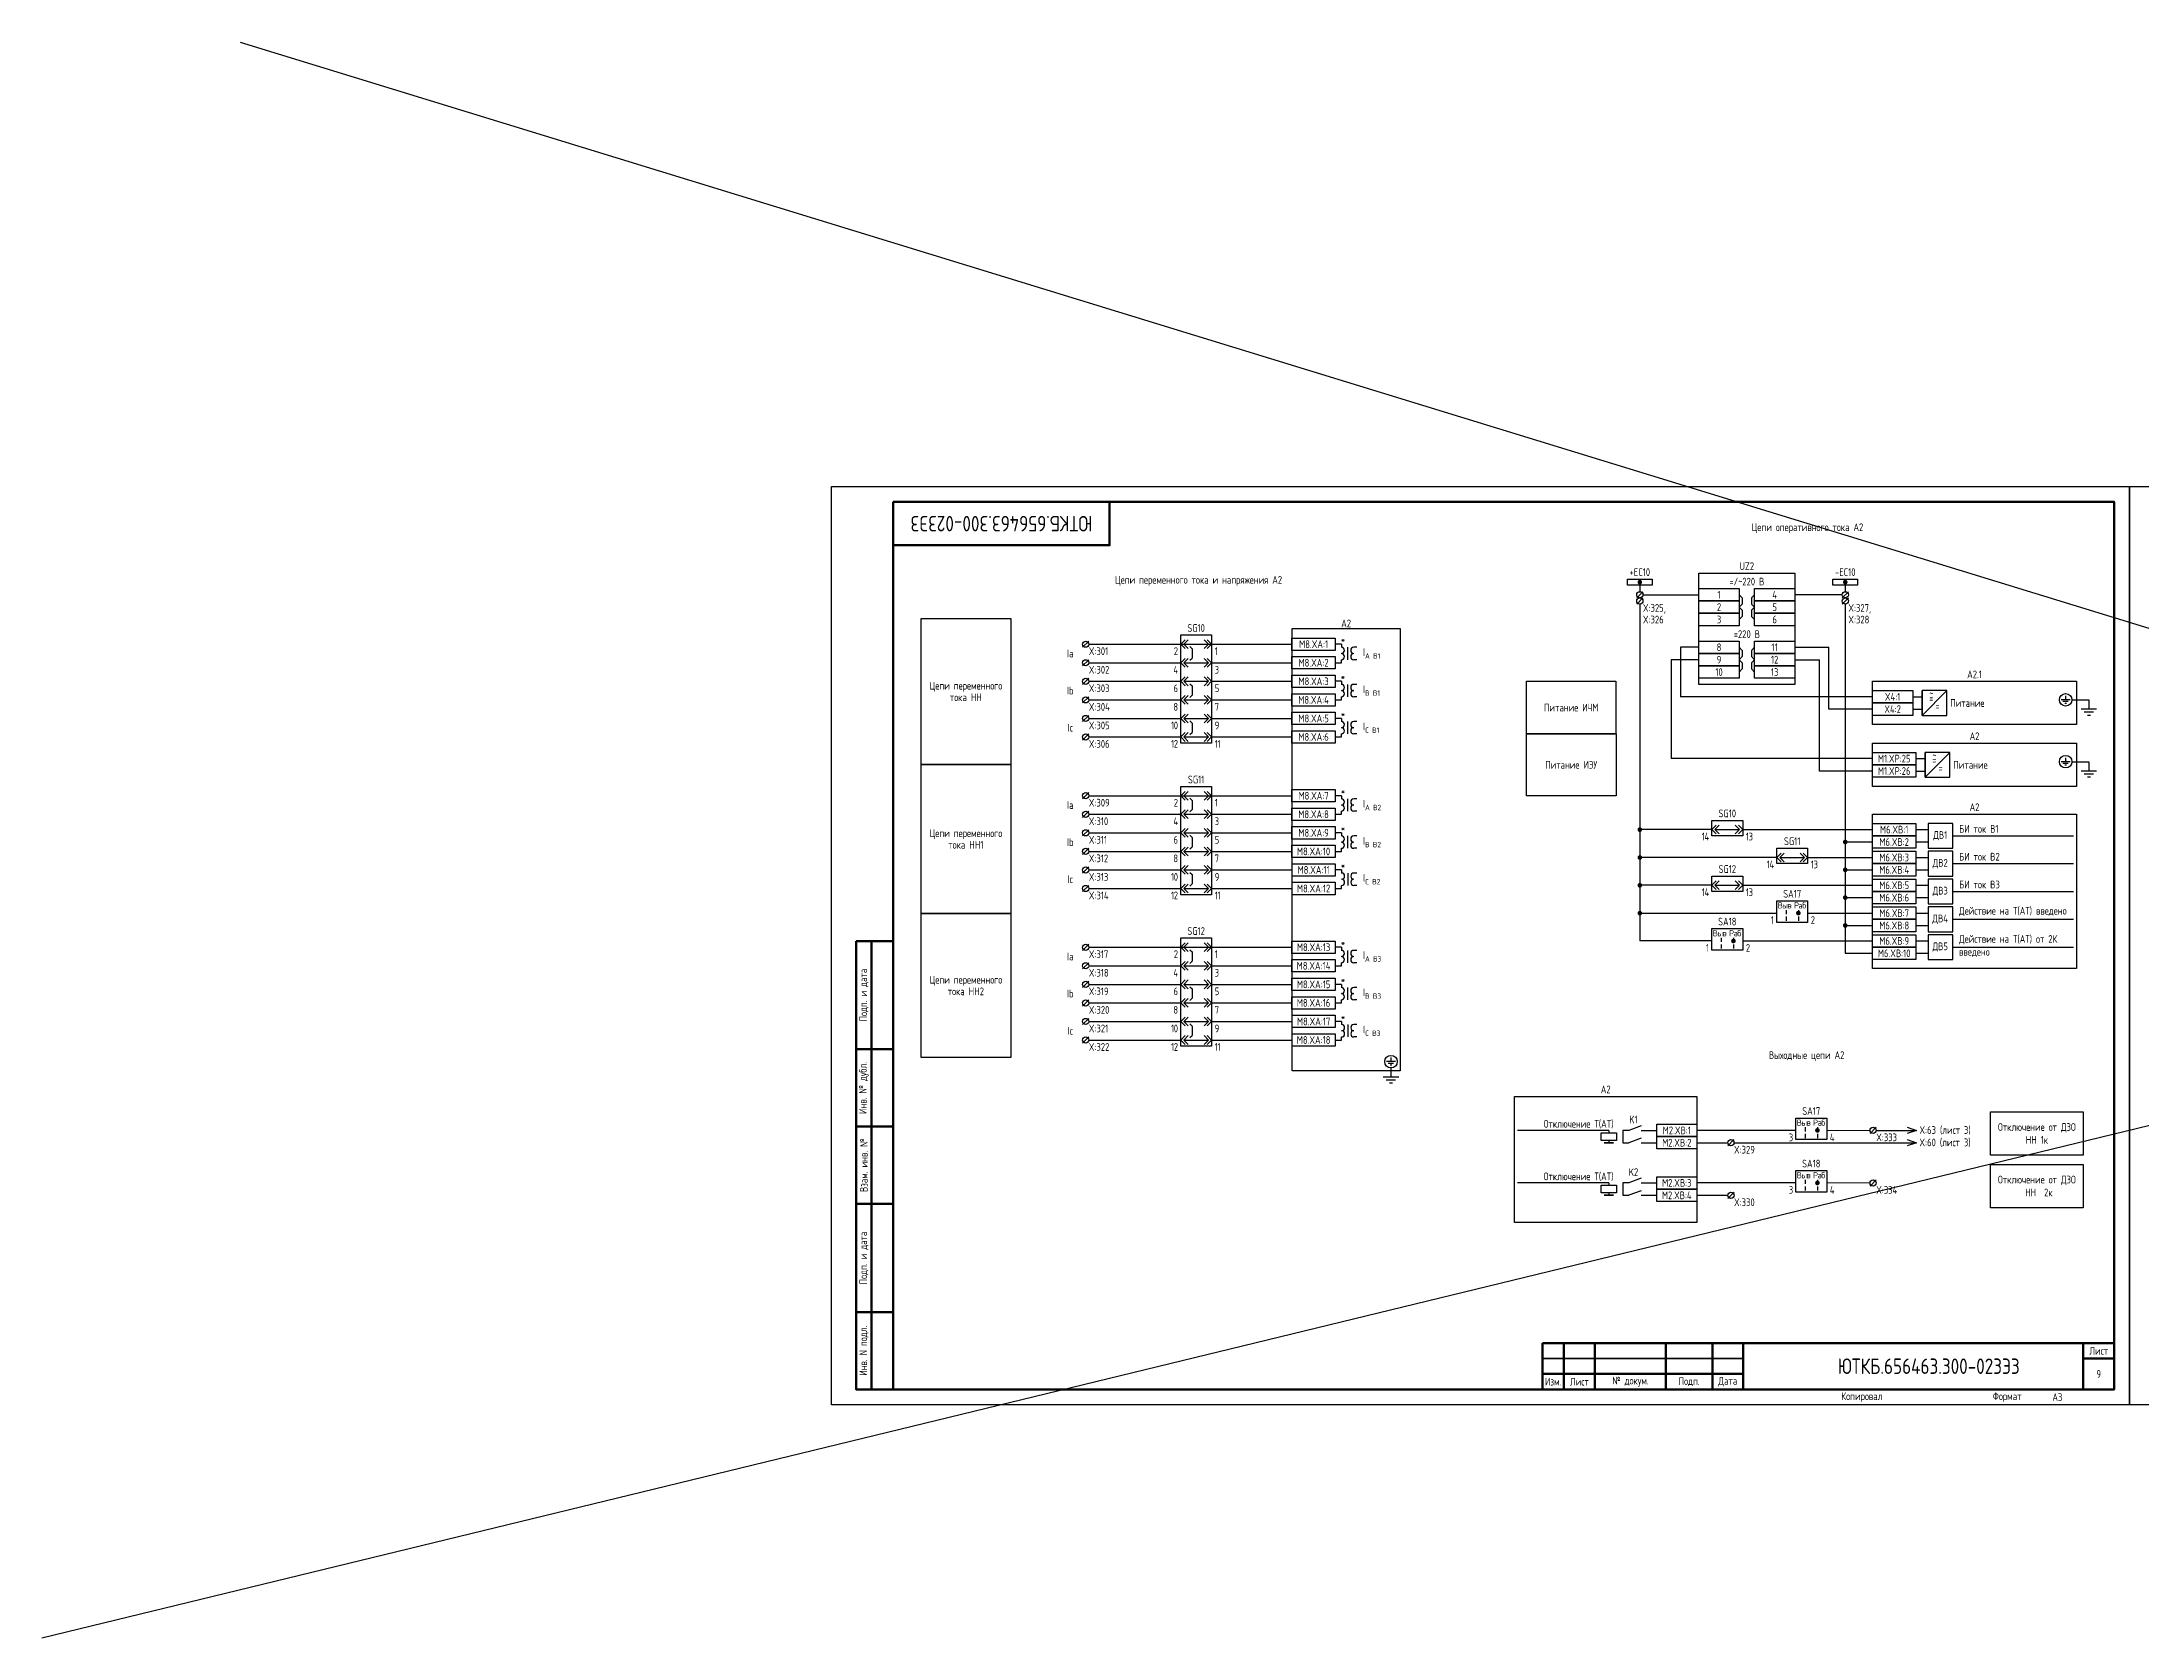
# Model space of a CAD drawing. Header units: millimetres. Extents: x -1244 to 6083, y -90 to 1191.
# Drawn here: x 3105 to 3784, y 675 to 1191 of the extents above; entities that cross this region are included whole.
import ezdxf

# ---------------------------------------------------------------- set-up
doc = ezdxf.new("R2010")
doc.units = ezdxf.units.MM
doc.styles.add('Gost_type_A', font='GOST_0.TTF')

# ---------------------------------------------------------------- blocks, each defined once
blk = doc.blocks.new('Формат_А3')
blk.add_lwpolyline([(-420, 297), (0, 297), (0, 0), (-420, 0)], close=True)
at = {"lineweight": 50}
blk.add_lwpolyline([(-400, 292), (-5, 292), (-5, 5), (-400, 5)], close=True, dxfattribs=at)
blk = doc.blocks.new('Штамп левый нижний')
at = {"lineweight": 50}
for points in [[(-12, 145), (-7, 145), (-7, 110), (-12, 110)], [(-7, 145), (0, 145), (0, 110), (-7, 110)], [(-12, 110), (-7, 110), (-7, 85), (-12, 85)], [(-7, 110), (0, 110), (0, 85), (-7, 85)], [(-12, 85), (-7, 85), (-7, 60), (-12, 60)], [(-7, 85), (0, 85), (0, 60), (-7, 60)], [(-12, 60), (-7, 60), (-7, 25), (-12, 25)], [(-7, 60), (0, 60), (0, 25), (-7, 25)], [(-12, 25), (-7, 25), (-7, 0), (-12, 0)], [(-7, 25), (0, 25), (0, 0), (-7, 0)]]:
    blk.add_lwpolyline(points, close=True, dxfattribs=at)
at = {"char_height": 2.5, "attachment_point": 5, "rotation": 90, "style": 'Gost_type_A'}
for s, insert, width in [('Подп. и дата', (-9.5, 127.5), 35), ('Инв. № дубл.', (-9.5, 97.5), 25), ('Взам. инв. №', (-9.5, 72.5), 25), ('Подп. и дата', (-9.5, 42.5), 35), ('Инв. N подл.', (-9.5, 12.5), 25)]:
    blk.add_mtext(s, dxfattribs=dict(at, insert=insert, width=width))
blk = doc.blocks.new('Штамп малый нижний')
at = {"lineweight": 50}
for points in [[(-185, 15), (-178, 15), (-178, 5), (-185, 5)], [(-178, 15), (-168, 15), (-168, 5), (-178, 5)], [(-168, 15), (-145, 15), (-145, 5), (-168, 5)], [(-145, 15), (-130, 15), (-130, 5), (-145, 5)], [(-130, 15), (-120, 15), (-120, 5), (-130, 5)], [(-120, 15), (-10, 15), (-10, 0), (-120, 0)], [(-10, 15), (0, 15), (0, 10), (-10, 10)], [(-10, 10), (0, 10), (0, 0), (-10, 0)], [(-185, 5), (-178, 5), (-178, 0), (-185, 0)], [(-178, 5), (-168, 5), (-168, 0), (-178, 0)], [(-168, 5), (-145, 5), (-145, 0), (-168, 0)], [(-145, 5), (-130, 5), (-130, 0), (-145, 0)], [(-130, 5), (-120, 5), (-120, 0), (-130, 0)]]:
    blk.add_lwpolyline(points, close=True, dxfattribs=at)
for points in [[(-185, 15), (-178, 15), (-178, 10), (-185, 10)], [(-178, 15), (-168, 15), (-168, 10), (-178, 10)], [(-168, 15), (-145, 15), (-145, 10), (-168, 10)], [(-145, 15), (-130, 15), (-130, 10), (-145, 10)], [(-130, 15), (-120, 15), (-120, 10), (-130, 10)], [(-185, 10), (-178, 10), (-178, 5), (-185, 5)], [(-178, 10), (-168, 10), (-168, 5), (-178, 5)], [(-168, 10), (-145, 10), (-145, 5), (-168, 5)], [(-145, 10), (-130, 10), (-130, 5), (-145, 5)], [(-130, 10), (-120, 10), (-120, 5), (-130, 5)]]:
    blk.add_lwpolyline(points, close=True)
at = {"char_height": 2.5, "style": 'Gost_type_A'}
for s, insert, width, attachment_point in [('Лист', (-5, 12.5), 10, 5), ('Изм.', (-181.5, 2.5), 7, 5), ('Лист', (-173, 2.5), 10, 5), ('№ докум.', (-156.5, 2.5), 23, 5), ('Подп.', (-137.5, 2.5), 15, 5), ('Дата', (-125, 2.5), 10, 5), ('Копировал', (-75, -2.53), 13.1202, 6), ('Формат', (-30, -2.53), 13.1202, 6)]:
    blk.add_mtext(s, dxfattribs=dict(at, insert=insert, width=width, attachment_point=attachment_point))
blk = doc.blocks.new('Штамп угловой верхний')
at = {"lineweight": 50}
blk.add_lwpolyline([(0, 0), (70, 0), (70, -14), (0, -14)], close=True, dxfattribs=at)
blk = doc.blocks.new('БИ_разъем')
for p, q in [((0, 0), (1.41, 1.41)), ((0, 0), (1.41, 1.41)), ((0, 0), (1.41, -1.41)), ((0, 0), (1.41, -1.41)), ((1, 0), (2.41, 1.41)), ((1, 0), (2.41, -1.41)), ((1, 0), (9, 0)), ((9, 0), (7.59, 1.41)), ((9, 0), (7.59, -1.41)), ((10, 0), (8.59, 1.41)), ((10, 0), (8.59, 1.41)), ((10, 0), (8.59, -1.41)), ((10, 0), (8.59, -1.41))]:
    blk.add_line(p, q)
blk = doc.blocks.new('БИ_перемычка')
for p, q in [((2.97, -0.79), (3.67, -1.5)), ((2.97, -5.21), (3.67, -4.5)), ((3.67, -1.5), (3.67, -4.5))]:
    blk.add_line(p, q)
blk = doc.blocks.new('POINT')
at = {"const_width": 0.75}
blk.add_lwpolyline([(-0.375, 0, 1), (0.375, 0, 1)], format="xyb", close=True, dxfattribs=at)
blk = doc.blocks.new('Шинка')
blk.add_lwpolyline([(-4, 1), (4, 1), (4, -1), (-4, -1)], close=True)
blk.add_blockref('POINT', (0, 0))
blk = doc.blocks.new('Переключатель_положение')
for p, q in [((2, 1), (2, -0.34)), ((2, -1.14), (2, -2.49))]:
    blk.add_line(p, q)

msp = doc.modelspace()

# ---------------------------------------------------------------- linework, layer by layer
at = {"color": 5}
for p, q in [((3168.72, 1191.07), (4757.14, 703.41)), ((3104.61, 674.94), (4860.42, 1102.08))]:
    msp.add_line(p, q, dxfattribs=at)
for p, q in [((3622.54, 1013.3), (3620.54, 1011.3)), ((3621.54, 1015.7), (3621.54, 1013.3)), ((3621.54, 1012.32), (3621.57, 1012.32)), ((3622.55, 1012.32), (3640.66, 1012.32)), ((3687, 1012.32), (3671.66, 1012.32)), ((3689, 1013.3), (3687, 1011.3)), ((3688, 1016.3), (3688, 1013.3)), ((3688, 1012.32), (3688, 1012.3)), ((3622.54, 1011.3), (3620.54, 1009.3)), ((3621.54, 1009.29), (3621.54, 900.36)), ((3689, 1011.3), (3687, 1009.3)), ((3688, 1011.3), (3688, 1011.29)), ((3688, 1009.29), (3688, 896.36)), ((3443.27, 997.32), (3441.27, 995.32)), ((3443.27, 996.32), (3483, 996.32)), ((3483.01, 996.32), (3509, 996.32)), ((3525, 996.32), (3523, 996.32)), ((3640.66, 995.32), (3634.66, 995.32)), ((3634.66, 995.32), (3634.66, 979.32)), ((3671.66, 995.32), (3682.66, 995.32)), ((3681, 995.32), (3682.66, 995.32)), ((3682.66, 975.32), (3682.66, 995.32)), ((3443.27, 991.32), (3441.27, 989.32)), ((3443.27, 985.32), (3441.27, 983.32)), ((3443.28, 990.32), (3473, 990.32)), ((3483.01, 990.32), (3509, 990.32)), ((3523, 990.32), (3525, 990.32)), ((3631.66, 991.32), (3631.66, 959.32)), ((3640.66, 991.32), (3631.66, 991.32)), ((3671.66, 991.32), (3679.66, 991.32)), ((3679.66, 955.32), (3679.66, 991.32)), ((3443.27, 979.32), (3441.27, 977.32)), ((3443.28, 984.32), (3473, 984.32)), ((3443.28, 978.32), (3473, 978.32)), ((3483.01, 984.32), (3509, 984.32)), ((3483.01, 978.32), (3509, 978.32)), ((3525, 984.32), (3523, 984.32)), ((3523, 978.32), (3525, 978.32)), ((3696.83, 979.32), (3634.66, 979.32)), ((3712.83, 973.32), (3712.83, 981.32)), ((3712.83, 973.32), (3720.83, 981.32)), ((3761.32, 978.32), (3766.83, 978.32)), ((3443.27, 973.32), (3441.27, 971.32)), ((3443.28, 972.32), (3473, 972.32)), ((3483.01, 972.32), (3509, 972.32)), ((3525, 972.32), (3523, 972.32)), ((3696.83, 975.32), (3682.66, 975.32)), ((3443.27, 967.32), (3441.27, 965.32)), ((3443.28, 966.32), (3473, 966.32)), ((3483.01, 966.32), (3509, 966.32)), ((3523, 966.32), (3525, 966.32)), ((3696.83, 959.32), (3631.66, 959.32)), ((3713.83, 953.32), (3713.83, 961.32)), ((3713.83, 953.32), (3721.83, 961.32)), ((3761.32, 958.32), (3766.83, 958.32)), ((3696.83, 955.32), (3679.66, 955.32)), ((3443.27, 948.32), (3441.27, 946.32)), ((3443.27, 947.32), (3483, 947.32)), ((3483.01, 947.32), (3509, 947.32)), ((3525, 947.32), (3523, 947.32)), ((3443.27, 942.32), (3441.27, 940.32)), ((3443.28, 941.32), (3473, 941.32)), ((3483.01, 941.32), (3509, 941.32)), ((3523, 941.32), (3525, 941.32)), ((3443.27, 936.32), (3441.27, 934.32)), ((3443.28, 935.32), (3473, 935.32)), ((3483.01, 935.32), (3509, 935.32)), ((3525, 935.32), (3523, 935.32)), ((3644.83, 936.36), (3621.54, 936.36)), ((3654.83, 936.36), (3696.83, 936.36)), ((3688, 932.36), (3696.83, 932.36)), ((3710.83, 936.36), (3714.83, 936.36)), ((3710.83, 932.36), (3714.83, 932.36)), ((3722.83, 934.36), (3761.83, 934.36)), ((3443.27, 930.32), (3441.27, 928.32)), ((3443.27, 924.32), (3441.27, 922.32)), ((3443.28, 929.32), (3473, 929.32)), ((3483.01, 929.32), (3509, 929.32)), ((3523, 929.32), (3525, 929.32)), ((3665.83, 927.36), (3621.92, 927.36)), ((3675.83, 927.36), (3696.83, 927.36)), ((3710.83, 927.36), (3714.83, 927.36)), ((3722.83, 925.36), (3761.83, 925.36)), ((3443.27, 918.32), (3441.27, 916.32)), ((3443.28, 923.32), (3473, 923.32)), ((3443.28, 917.32), (3473, 917.32)), ((3483.01, 923.32), (3509, 923.32)), ((3483.01, 917.32), (3509, 917.32)), ((3525.02, 923.32), (3523.02, 923.32)), ((3523.02, 917.32), (3525.02, 917.32)), ((3644.83, 918.36), (3621.92, 918.36)), ((3654.83, 918.36), (3696.83, 918.36)), ((3688, 923.36), (3696.83, 923.36)), ((3710.83, 923.36), (3714.83, 923.36)), ((3710.83, 918.36), (3714.83, 918.36)), ((3688, 914.36), (3696.83, 914.36)), ((3710.83, 914.36), (3714.83, 914.36)), ((3722.83, 916.36), (3761.83, 916.36)), ((3621.92, 909.36), (3665.83, 909.36)), ((3675.83, 909.36), (3696.83, 909.36)), ((3688, 905.36), (3696.83, 905.36)), ((3710.83, 909.36), (3714.83, 909.36)), ((3710.83, 905.36), (3714.83, 905.36)), ((3722.83, 907.36), (3761.83, 907.36)), ((3443.27, 899.32), (3441.27, 897.32)), ((3443.27, 898.32), (3483, 898.32)), ((3483.01, 898.32), (3509, 898.32)), ((3525, 898.32), (3523, 898.32)), ((3644.83, 900.36), (3621.54, 900.36)), ((3654.83, 900.36), (3696.83, 900.36)), ((3710.83, 900.36), (3714.83, 900.36)), ((3722.83, 898.36), (3761.83, 898.36)), ((3443.27, 893.32), (3441.27, 891.32)), ((3443.28, 892.32), (3473, 892.32)), ((3483.01, 892.32), (3509, 892.32)), ((3523, 892.32), (3525, 892.32)), ((3688, 896.36), (3696.83, 896.36)), ((3710.83, 896.36), (3714.83, 896.36)), ((3443.27, 887.32), (3441.27, 885.32)), ((3443.28, 886.32), (3473, 886.32)), ((3483.01, 886.32), (3509, 886.32)), ((3525, 886.32), (3523, 886.32)), ((3443.27, 881.32), (3441.27, 879.32)), ((3443.28, 880.32), (3473, 880.32)), ((3483.01, 880.32), (3509, 880.32)), ((3523, 880.32), (3525, 880.32)), ((3443.27, 875.32), (3441.27, 873.32)), ((3443.28, 874.32), (3473, 874.32)), ((3483.01, 874.32), (3509, 874.32)), ((3525.02, 874.32), (3523.02, 874.32)), ((3443.27, 869.32), (3441.27, 867.32)), ((3443.28, 868.32), (3473, 868.32)), ((3483.01, 868.32), (3509, 868.32)), ((3523.02, 868.32), (3525.02, 868.32)), ((3611.5, 839.1), (3582, 839.1)), ((3611.5, 839.1), (3611.5, 838.35)), ((3611.5, 835.85), (3611.5, 835.1)), ((3672, 839.1), (3640, 839.1)), ((3652, 836.1), (3650, 834.1)), ((3698.01, 840.1), (3696.01, 838.1)), ((3698, 839.1), (3711, 839.1)), ((3640, 835.1), (3650, 835.1)), ((3652, 835.1), (3711, 835.1)), ((3611.5, 822.1), (3582, 822.1)), ((3611.5, 822.1), (3611.5, 821.35)), ((3672, 822.1), (3640, 822.1)), ((3698.01, 823.1), (3696.01, 821.1)), ((3611.5, 818.85), (3611.5, 818.1)), ((3640, 818.1), (3650, 818.1)), ((3652.01, 819.1), (3650.01, 817.1))]:
    msp.add_line(p, q)
at = {"ltscale": 4}
for p, q in [((3525, 996.32), (3525, 995.32)), ((3525, 995.82), (3525, 995.32)), ((3527, 995.32), (3527, 991.32)), ((3527, 995.32), (3527, 991.32)), ((3530, 995.32), (3529, 995.32)), ((3530, 995.32), (3529, 995.32)), ((3525, 990.32), (3525, 991.32)), ((3530, 991.32), (3529, 991.32)), ((3530, 991.32), (3529, 991.32)), ((3525, 984.32), (3525, 983.32)), ((3525, 983.82), (3525, 983.32)), ((3525, 978.32), (3525, 979.32)), ((3527, 983.32), (3527, 979.32)), ((3527, 983.32), (3527, 979.32)), ((3530, 983.32), (3529, 983.32)), ((3530, 983.32), (3529, 983.32)), ((3530, 979.32), (3529, 979.32)), ((3530, 979.32), (3529, 979.32)), ((3709.83, 979.32), (3712.83, 979.32)), ((3525, 972.32), (3525, 971.32)), ((3525, 971.82), (3525, 971.32)), ((3709.83, 975.32), (3712.83, 975.32)), ((3525, 966.32), (3525, 967.32)), ((3527, 971.32), (3527, 967.32)), ((3527, 971.32), (3527, 967.32)), ((3530, 971.32), (3529, 971.32)), ((3530, 971.32), (3529, 971.32)), ((3530, 967.32), (3529, 967.32)), ((3530, 967.32), (3529, 967.32)), ((3710.83, 959.32), (3713.83, 959.32)), ((3710.83, 955.32), (3713.83, 955.32)), ((3525, 947.32), (3525, 946.32)), ((3525, 946.82), (3525, 946.32)), ((3527, 946.32), (3527, 942.32)), ((3527, 946.32), (3527, 942.32)), ((3530, 946.32), (3529, 946.32)), ((3530, 946.32), (3529, 946.32)), ((3525, 941.32), (3525, 942.32)), ((3530, 942.32), (3529, 942.32)), ((3530, 942.32), (3529, 942.32)), ((3525, 935.32), (3525, 934.32)), ((3525, 934.82), (3525, 934.32)), ((3527, 934.32), (3527, 930.32)), ((3527, 934.32), (3527, 930.32)), ((3530, 934.32), (3529, 934.32)), ((3530, 934.32), (3529, 934.32)), ((3525, 929.32), (3525, 930.32)), ((3530, 930.32), (3529, 930.32)), ((3530, 930.32), (3529, 930.32)), ((3525.02, 923.32), (3525.02, 922.32)), ((3525.02, 922.82), (3525.02, 922.32)), ((3525.02, 917.32), (3525.02, 918.32)), ((3527.02, 922.32), (3527.02, 918.32)), ((3527.02, 922.32), (3527.02, 918.32)), ((3530.02, 922.32), (3529.02, 922.32)), ((3530.02, 922.32), (3529.02, 922.32)), ((3530.02, 918.32), (3529.02, 918.32)), ((3530.02, 918.32), (3529.02, 918.32)), ((3525, 898.32), (3525, 897.32)), ((3525, 897.82), (3525, 897.32)), ((3527, 897.32), (3527, 893.32)), ((3527, 897.32), (3527, 893.32)), ((3530, 897.32), (3529, 897.32)), ((3530, 897.32), (3529, 897.32)), ((3525, 892.32), (3525, 893.32)), ((3530, 893.32), (3529, 893.32)), ((3530, 893.32), (3529, 893.32)), ((3525, 886.32), (3525, 885.32)), ((3525, 885.82), (3525, 885.32)), ((3527, 885.32), (3527, 881.32)), ((3527, 885.32), (3527, 881.32)), ((3530, 885.32), (3529, 885.32)), ((3530, 885.32), (3529, 885.32)), ((3525, 880.32), (3525, 881.32)), ((3530, 881.32), (3529, 881.32)), ((3530, 881.32), (3529, 881.32)), ((3525.02, 874.32), (3525.02, 873.32)), ((3525.02, 873.82), (3525.02, 873.32)), ((3527.02, 873.32), (3527.02, 869.32)), ((3527.02, 873.32), (3527.02, 869.32)), ((3530.02, 873.32), (3529.02, 873.32)), ((3530.02, 873.32), (3529.02, 873.32)), ((3525.02, 868.32), (3525.02, 869.32)), ((3530.02, 869.32), (3529.02, 869.32)), ((3530.02, 869.32), (3529.02, 869.32))]:
    msp.add_line(p, q, dxfattribs=at)
at = {"ltscale": 4.32}
for p, q in [((3760.72, 978.32), (3757.87, 978.32)), ((3759.3, 979.6), (3759.3, 978.32)), ((3766.83, 978.32), (3766.83, 975.32)), ((3760.15, 977.75), (3758.44, 977.75)), ((3759.58, 977.18), (3759.01, 977.18)), ((3769.33, 975.32), (3764.33, 975.32)), ((3768.33, 974.32), (3765.33, 974.32)), ((3767.33, 973.32), (3766.33, 973.32)), ((3760.72, 958.32), (3757.87, 958.32)), ((3759.3, 959.6), (3759.3, 958.32)), ((3766.83, 958.32), (3766.83, 955.32)), ((3760.15, 957.75), (3758.44, 957.75)), ((3759.58, 957.18), (3759.01, 957.18)), ((3769.33, 955.32), (3764.33, 955.32)), ((3768.33, 954.32), (3765.33, 954.32)), ((3767.33, 953.32), (3766.33, 953.32)), ((3543.52, 856.32), (3538.52, 856.32)), ((3542.44, 861.34), (3539.59, 861.34)), ((3541.87, 860.77), (3540.16, 860.77)), ((3541.3, 860.2), (3540.73, 860.2)), ((3541.02, 862.62), (3541.02, 861.34)), ((3541.02, 859.32), (3541.02, 856.32)), ((3542.52, 855.32), (3539.52, 855.32)), ((3541.52, 854.32), (3540.52, 854.32)), ((3622, 840.6), (3618, 839.1)), ((3622, 836.6), (3618, 835.1)), ((3622, 823.6), (3618, 822.1)), ((3622, 819.6), (3618, 818.1))]:
    msp.add_line(p, q, dxfattribs=at)
at = {"ltscale": 1.08}
for p, q in [((3618, 839.1), (3616, 839.1)), ((3616, 839.1), (3616, 835.1)), ((3622, 839.1), (3627, 839.1)), ((3616, 835.1), (3618, 835.1)), ((3622, 835.1), (3627, 835.1)), ((3618, 822.1), (3616, 822.1)), ((3616, 822.1), (3616, 818.1)), ((3622, 822.1), (3627, 822.1)), ((3616, 818.1), (3618, 818.1)), ((3622, 818.1), (3627, 818.1))]:
    msp.add_line(p, q, dxfattribs=at)
at = {"linetype": 'Continuous', "lineweight": 20, "ltscale": 4}
for p, q in [((3682, 839.1), (3696, 839.1)), ((3682, 822.1), (3696, 822.1))]:
    msp.add_line(p, q, dxfattribs=at)
for points in [[(3640.66, 1019.32), (3671.66, 1019.32), (3671.66, 983.32), (3640.66, 983.32)], [(3640.66, 1014.32), (3653.66, 1014.32), (3653.66, 1010.32), (3640.66, 1010.32)], [(3658.66, 1014.32), (3671.66, 1014.32), (3671.66, 1010.32), (3658.66, 1010.32)], [(3640.66, 1010.32), (3653.66, 1010.32), (3653.66, 1006.32), (3640.66, 1006.32)], [(3640.66, 1006.32), (3653.66, 1006.32), (3653.66, 1002.32), (3640.66, 1002.32)], [(3658.66, 1010.32), (3671.66, 1010.32), (3671.66, 1006.32), (3658.66, 1006.32)], [(3658.66, 1006.32), (3671.66, 1006.32), (3671.66, 1002.32), (3658.66, 1002.32)], [(3418, 957.43), (3389, 957.43), (3389, 1004.64), (3418, 1004.64)], [(3473, 999.32), (3483, 999.32), (3483, 964.32), (3473, 964.32)], [(3509.02, 1001.37), (3544.02, 1001.37), (3544.02, 858.32), (3509.02, 858.32)], [(3509, 998.32), (3523, 998.32), (3523, 994.32), (3509, 994.32)], [(3509, 992.32), (3523, 992.32), (3523, 988.32), (3509, 988.32)], [(3640.66, 997.32), (3653.66, 997.32), (3653.66, 993.32), (3640.66, 993.32)], [(3640.66, 993.32), (3653.66, 993.32), (3653.66, 989.32), (3640.66, 989.32)], [(3658.66, 997.32), (3671.66, 997.32), (3671.66, 993.32), (3658.66, 993.32)], [(3658.66, 993.32), (3671.66, 993.32), (3671.66, 989.32), (3658.66, 989.32)], [(3509, 986.32), (3523, 986.32), (3523, 982.32), (3509, 982.32)], [(3640.66, 989.32), (3653.66, 989.32), (3653.66, 985.32), (3640.66, 985.32)], [(3658.66, 989.32), (3671.66, 989.32), (3671.66, 985.32), (3658.66, 985.32)], [(3509, 980.32), (3523, 980.32), (3523, 976.32), (3509, 976.32)], [(3613.81, 967.32), (3584.83, 967.32), (3584.83, 984.32), (3613.81, 984.32)], [(3696.83, 984.32), (3762.83, 984.32), (3762.83, 970.32), (3696.83, 970.32)], [(3696.83, 981.32), (3709.83, 981.32), (3709.83, 977.32), (3696.83, 977.32)], [(3509, 974.32), (3523, 974.32), (3523, 970.32), (3509, 970.32)], [(3696.83, 977.32), (3709.83, 977.32), (3709.83, 973.32), (3696.83, 973.32)], [(3509, 968.32), (3523, 968.32), (3523, 964.32), (3509, 964.32)], [(3613.83, 947.32), (3584.83, 947.32), (3584.83, 967.32), (3613.83, 967.32)], [(3696.83, 964.32), (3762.83, 964.32), (3762.83, 950.32), (3696.83, 950.32)], [(3696.83, 961.32), (3710.83, 961.32), (3710.83, 957.32), (3696.83, 957.32)], [(3418, 909.23), (3389, 909.23), (3389, 957.43), (3418, 957.43)], [(3696.83, 957.32), (3710.83, 957.32), (3710.83, 953.32), (3696.83, 953.32)], [(3473, 950.32), (3483, 950.32), (3483, 915.32), (3473, 915.32)], [(3509, 949.32), (3523, 949.32), (3523, 945.32), (3509, 945.32)], [(3509, 943.32), (3523, 943.32), (3523, 939.32), (3509, 939.32)], [(3696.83, 941.36), (3762.83, 941.36), (3762.83, 891.49), (3696.83, 891.49)], [(3696.83, 938.36), (3710.83, 938.36), (3710.83, 934.36), (3696.83, 934.36)], [(3509, 937.32), (3523, 937.32), (3523, 933.32), (3509, 933.32)], [(3509, 931.32), (3523, 931.32), (3523, 927.32), (3509, 927.32)], [(3696.83, 934.36), (3710.83, 934.36), (3710.83, 930.36), (3696.83, 930.36)], [(3509.02, 925.32), (3523.02, 925.32), (3523.02, 921.32), (3509.02, 921.32)], [(3696.83, 929.36), (3710.83, 929.36), (3710.83, 925.36), (3696.83, 925.36)], [(3696.83, 925.36), (3710.83, 925.36), (3710.83, 921.36), (3696.83, 921.36)], [(3509.02, 919.32), (3523.02, 919.32), (3523.02, 915.32), (3509.02, 915.32)], [(3696.83, 920.36), (3710.83, 920.36), (3710.83, 916.36), (3696.83, 916.36)], [(3665.83, 913.36), (3675.83, 913.36), (3675.83, 906.36), (3665.83, 906.36)], [(3696.83, 916.36), (3710.83, 916.36), (3710.83, 912.36), (3696.83, 912.36)], [(3696.83, 911.36), (3710.83, 911.36), (3710.83, 907.36), (3696.83, 907.36)], [(3418, 862.64), (3389, 862.64), (3389, 909.23), (3418, 909.23)], [(3644.83, 904.36), (3654.83, 904.36), (3654.83, 897.36), (3644.83, 897.36)], [(3696.83, 907.36), (3710.83, 907.36), (3710.83, 903.36), (3696.83, 903.36)], [(3473, 901.32), (3483, 901.32), (3483, 866.32), (3473, 866.32)], [(3509, 900.32), (3523, 900.32), (3523, 896.32), (3509, 896.32)], [(3696.83, 902.36), (3710.83, 902.36), (3710.83, 898.36), (3696.83, 898.36)], [(3696.83, 898.36), (3710.83, 898.36), (3710.83, 894.36), (3696.83, 894.36)], [(3509, 894.32), (3523, 894.32), (3523, 890.32), (3509, 890.32)], [(3509, 888.32), (3523, 888.32), (3523, 884.32), (3509, 884.32)], [(3509, 882.32), (3523, 882.32), (3523, 878.32), (3509, 878.32)], [(3509.02, 876.32), (3523.02, 876.32), (3523.02, 872.32), (3509.02, 872.32)], [(3509.02, 870.32), (3523.02, 870.32), (3523.02, 866.32), (3509.02, 866.32)], [(3581, 850.1), (3640, 850.1), (3640, 809.27), (3581, 809.27)], [(3672, 843.1), (3682, 843.1), (3682, 836.1), (3672, 836.1)], [(3735, 845.1), (3765, 845.1), (3765, 831.1), (3735, 831.1)], [(3614, 838.35), (3614, 835.85), (3609, 835.85), (3609, 838.35)], [(3627, 841.1), (3640, 841.1), (3640, 837.1), (3627, 837.1)], [(3627, 837.1), (3640, 837.1), (3640, 833.1), (3627, 833.1)], [(3613, 835.1), (3610, 835.1)], [(3627, 824.1), (3640, 824.1), (3640, 820.1), (3627, 820.1)], [(3672, 826.1), (3682, 826.1), (3682, 819.1), (3672, 819.1)], [(3735, 828.1), (3765, 828.1), (3765, 814.1), (3735, 814.1)], [(3614, 821.35), (3614, 818.85), (3609, 818.85), (3609, 821.35)], [(3613, 818.1), (3610, 818.1)], [(3627, 820.1), (3640, 820.1), (3640, 816.1), (3627, 816.1)]]:
    msp.add_lwpolyline(points, close=True)
for points in [[(3653.66, 1012.32), (3654.66, 1011.32), (3654.66, 1009.32), (3653.66, 1008.32)], [(3658.66, 1012.32), (3657.66, 1011.32), (3657.66, 1009.32), (3658.66, 1008.32)], [(3653.66, 1008.32), (3654.66, 1007.32), (3654.66, 1005.32), (3653.66, 1004.32)], [(3658.66, 1008.32), (3657.66, 1007.32), (3657.66, 1005.32), (3658.66, 1004.32)], [(3653.66, 995.32), (3654.66, 994.32), (3654.66, 992.32), (3653.66, 991.32)], [(3658.66, 995.32), (3657.66, 994.32), (3657.66, 992.32), (3658.66, 991.32)], [(3653.66, 991.32), (3654.66, 990.32), (3654.66, 988.32), (3653.66, 987.32)], [(3658.66, 991.32), (3657.66, 990.32), (3657.66, 988.32), (3658.66, 987.32)], [(3708, 840.1), (3711, 839.1), (3708, 838.1)], [(3708, 836.1), (3711, 835.1), (3708, 834.1)]]:
    msp.add_lwpolyline(points)
at = {"ltscale": 4}
for points in [[(3712.83, 973.32), (3720.83, 973.32), (3720.83, 981.32), (3712.83, 981.32)], [(3713.83, 953.32), (3721.83, 953.32), (3721.83, 961.32), (3713.83, 961.32)], [(3714.83, 930.36), (3722.83, 930.36), (3722.83, 938.36), (3714.83, 938.36)], [(3714.83, 921.36), (3722.83, 921.36), (3722.83, 929.36), (3714.83, 929.36)], [(3714.83, 912.36), (3722.83, 912.36), (3722.83, 920.36), (3714.83, 920.36)], [(3714.83, 903.36), (3722.83, 903.36), (3722.83, 911.36), (3714.83, 911.36)], [(3714.83, 894.36), (3722.83, 894.36), (3722.83, 902.36), (3714.83, 902.36)]]:
    msp.add_lwpolyline(points, close=True, dxfattribs=at)
at = {"lineweight": 25}
for points in [[(3644.83, 939.36), (3654.83, 939.36), (3654.83, 934.36), (3644.83, 934.36)], [(3665.83, 930.36), (3675.83, 930.36), (3675.83, 925.36), (3665.83, 925.36)], [(3644.83, 921.36), (3654.83, 921.36), (3654.83, 916.36), (3644.83, 916.36)]]:
    msp.add_lwpolyline(points, close=True, dxfattribs=at)
for centre, radius in [((3621.54, 1012.3), 1), ((3688, 1012.3), 1), ((3621.54, 1010.3), 1), ((3688, 1010.3), 1), ((3442.27, 996.32), 1), ((3442.27, 990.32), 1), ((3442.27, 984.32), 1), ((3442.27, 978.32), 1), ((3759.3, 978.32), 2.02), ((3442.27, 972.32), 1), ((3442.27, 966.32), 1), ((3759.3, 958.32), 2.02), ((3442.27, 947.32), 1), ((3442.27, 941.32), 1), ((3442.27, 935.32), 1), ((3442.27, 929.32), 1), ((3442.27, 923.32), 1), ((3442.27, 917.32), 1), ((3442.27, 898.32), 1), ((3442.27, 892.32), 1), ((3442.27, 886.32), 1), ((3442.27, 880.32), 1), ((3442.27, 874.32), 1), ((3442.27, 868.32), 1), ((3541.02, 861.34), 2.02), ((3651, 835.1), 1), ((3697.01, 839.1), 1), ((3697.01, 822.1), 1), ((3651.01, 818.1), 1)]:
    msp.add_circle(centre, radius)
at = {"ltscale": 4}
for centre, start, end in [((3525, 994.32), 270, 90), ((3525, 994.32), 270, 90), ((3525, 992.32), 270, 90), ((3525, 992.32), 270, 90), ((3529, 994.32), 90, 270), ((3529, 994.32), 90, 270), ((3529, 992.32), 90, 270), ((3529, 992.32), 90, 270), ((3525, 982.32), 270, 90), ((3525, 982.32), 270, 90), ((3525, 980.32), 270, 90), ((3525, 980.32), 270, 90), ((3529, 982.32), 90, 270), ((3529, 982.32), 90, 270), ((3529, 980.32), 90, 270), ((3529, 980.32), 90, 270), ((3525, 970.32), 270, 90), ((3525, 970.32), 270, 90), ((3525, 968.32), 270, 90), ((3525, 968.32), 270, 90), ((3529, 970.32), 90, 270), ((3529, 970.32), 90, 270), ((3529, 968.32), 90, 270), ((3529, 968.32), 90, 270), ((3525, 945.32), 270, 90), ((3525, 945.32), 270, 90), ((3529, 945.32), 90, 270), ((3529, 945.32), 90, 270), ((3525, 943.32), 270, 90), ((3525, 943.32), 270, 90), ((3529, 943.32), 90, 270), ((3529, 943.32), 90, 270), ((3525, 933.32), 270, 90), ((3525, 933.32), 270, 90), ((3525, 931.32), 270, 90), ((3525, 931.32), 270, 90), ((3529, 933.32), 90, 270), ((3529, 933.32), 90, 270), ((3529, 931.32), 90, 270), ((3529, 931.32), 90, 270), ((3525.02, 921.32), 270, 90), ((3525.02, 921.32), 270, 90), ((3525.02, 919.32), 270, 90), ((3525.02, 919.32), 270, 90), ((3529.02, 921.32), 90, 270), ((3529.02, 921.32), 90, 270), ((3529.02, 919.32), 90, 270), ((3529.02, 919.32), 90, 270), ((3525, 896.32), 270, 90), ((3525, 896.32), 270, 90), ((3529, 896.32), 90, 270), ((3529, 896.32), 90, 270), ((3525, 894.32), 270, 90), ((3525, 894.32), 270, 90), ((3529, 894.32), 90, 270), ((3529, 894.32), 90, 270), ((3525, 884.32), 270, 90), ((3525, 884.32), 270, 90), ((3525, 882.32), 270, 90), ((3525, 882.32), 270, 90), ((3529, 884.32), 90, 270), ((3529, 884.32), 90, 270), ((3529, 882.32), 90, 270), ((3529, 882.32), 90, 270), ((3525.02, 872.32), 270, 90), ((3525.02, 872.32), 270, 90), ((3525.02, 870.32), 270, 90), ((3525.02, 870.32), 270, 90), ((3529.02, 872.32), 90, 270), ((3529.02, 872.32), 90, 270), ((3529.02, 870.32), 90, 270), ((3529.02, 870.32), 90, 270)]:
    msp.add_arc(centre, 1, start, end, dxfattribs=at)

# ---------------------------------------------------------------- block references
at = {"color": 1}
for name, p in [('Формат_А3', (3780, 750.32)), ('Формат_А3', (4200, 750.32)), ('Штамп левый нижний', (3380, 755.32))]:
    msp.add_blockref(name, p, dxfattribs=at)
for name, p in [('Штамп угловой верхний', (3380, 1042.32)), ('Шинка', (3621.54, 1016.39)), ('Шинка', (3688, 1016.39)), ('БИ_разъем', (3473, 996.32)), ('БИ_перемычка', (3473, 996.32)), ('БИ_разъем', (3473, 990.32)), ('БИ_разъем', (3473, 984.32)), ('БИ_разъем', (3473, 978.32)), ('БИ_перемычка', (3473, 984.32)), ('БИ_разъем', (3473, 972.32)), ('БИ_перемычка', (3473, 972.32)), ('БИ_разъем', (3473, 966.32)), ('БИ_разъем', (3473, 947.32)), ('БИ_перемычка', (3473, 947.32)), ('БИ_разъем', (3473, 941.32)), ('БИ_разъем', (3473, 935.32)), ('БИ_перемычка', (3473, 935.32)), ('POINT', (3621.54, 936.36)), ('POINT', (3688, 932.36)), ('БИ_разъем', (3473, 929.32)), ('БИ_разъем', (3473, 923.32)), ('POINT', (3621.54, 927.36)), ('POINT', (3688, 923.36)), ('БИ_разъем', (3473, 917.32)), ('БИ_перемычка', (3473, 923.32)), ('POINT', (3621.54, 918.36)), ('POINT', (3688, 914.36)), ('POINT', (3621.54, 909.36)), ('Переключатель_положение', (3666.83, 909.36)), ('POINT', (3672.83, 909.36)), ('Переключатель_положение', (3670.83, 909.36)), ('POINT', (3688, 905.36)), ('БИ_разъем', (3473, 898.32)), ('БИ_перемычка', (3473, 898.32)), ('Переключатель_положение', (3645.83, 900.36)), ('POINT', (3651.83, 900.36)), ('Переключатель_положение', (3649.83, 900.36)), ('БИ_разъем', (3473, 892.32)), ('БИ_разъем', (3473, 886.32)), ('БИ_перемычка', (3473, 886.32)), ('БИ_разъем', (3473, 880.32)), ('БИ_разъем', (3473, 874.32)), ('БИ_разъем', (3473, 868.32)), ('БИ_перемычка', (3473, 874.32)), ('Переключатель_положение', (3673, 839.1)), ('POINT', (3679, 839.1)), ('Переключатель_положение', (3677, 839.1)), ('Переключатель_положение', (3673, 822.1)), ('POINT', (3679, 822.1)), ('Переключатель_положение', (3677, 822.1)), ('Штамп малый нижний', (3775, 755.32))]:
    msp.add_blockref(name, p)
at = {"lineweight": 25}
for p in [(3644.83, 936.36), (3665.83, 927.36), (3644.83, 918.36)]:
    msp.add_blockref('БИ_разъем', p, dxfattribs=at)

# ---------------------------------------------------------------- texts
at = {"insert": (3415, 1035.32), "char_height": 5, "width": 70, "attachment_point": 5, "rotation": 180, "style": 'Gost_type_A'}
msp.add_mtext('ЮТКБ.656463.300-023Э3', dxfattribs=at)
at = {"lineweight": 25, "char_height": 2.5, "line_spacing_factor": 0.9, "style": 'Gost_type_A'}
for s, insert, width, attachment_point in [('Цепи оперативного тока A2', (3675.75, 1033.82), 195.5, 5), ('UZ2', (3656.16, 1020.32), 31, 8), ('Цепи переменного тока и напряжения A2', (3478.75, 1016.82), 197.5, 5), ('=/~220 В', (3656.16, 1015.32), 31, 8), ('X:325,\\PX:326', (3622.54, 1009.3), 16, 1), ('X:327,\\PX:328', (3689, 1009.3), 16, 1), ('=220 В', (3656.16, 998.32), 31, 8), ('SG10', (3649.83, 940.36), 10, 8), ('{\\T0.9;14}', (3643.83, 935.36), 5, 3), ('{\\T0.9;13}', (3655.83, 935.36), 5, 1), ('SG11', (3670.83, 931.36), 10, 8), ('SG12', (3649.83, 922.36), 10, 8), ('{\\T0.9;14}', (3664.83, 926.36), 5, 3), ('{\\T0.9;13}', (3676.83, 926.36), 5, 1), ('{\\T0.9;14}', (3643.83, 917.36), 5, 3), ('{\\T0.9;13}', (3655.83, 917.36), 5, 1), ('Выходные цепи A2', (3675.5, 863.1), 93, 5), ('A2', (3610.5, 851.1), 59, 8), ('X:333', (3698.01, 838.1), 8, 1), ('X:329', (3652, 834.1), 8, 1), ('X:330', (3652.01, 817.1), 8, 1), ('X:334', (3698.01, 821.1), 8, 1)]:
    msp.add_mtext(s, dxfattribs=dict(at, insert=insert, width=width, attachment_point=attachment_point))
at = {"style": 'Gost_type_A'}
for s, insert, char_height, width, attachment_point in [('+EC10', (3621.54, 1018.39), 2.5, 10, 8), ('-EC10', (3688, 1018.39), 2.5, 10, 8), ('1', (3647.16, 1012.32), 2.5, 13, 5), ('4', (3665.16, 1012.32), 2.5, 13, 5), ('3', (3647.16, 1004.32), 2.5, 13, 5), ('2', (3647.16, 1008.32), 2.5, 13, 5), ('5', (3665.16, 1008.32), 2.5, 13, 5), ('6', (3665.16, 1004.32), 2.5, 13, 5), ('M8.XA:1', (3516, 996.32), 2.5, 14, 5), ('*', (3525.5, 997.82), 2.5, 3, 5), ('\\A1;I{\\H0.7x;\\S^ A B1;}', (3532, 993.32), 2.5, 8, 4), ('9', (3647.16, 991.32), 2.5, 13, 5), ('8', (3647.16, 995.32), 2.5, 13, 5), ('12', (3665.16, 991.32), 2.5, 13, 5), ('11', (3665.16, 995.32), 2.5, 13, 5), ('M8.XA:3', (3516, 984.32), 2.5, 14, 5), ('M8.XA:2', (3515.99, 990.32), 2.5, 14.018, 5), ('*', (3525.5, 985.82), 2.5, 3, 5), ('10', (3647.16, 987.32), 2.5, 13, 5), ('13', (3665.16, 987.32), 2.5, 13, 5), ('M8.XA:4', (3515.99, 978.32), 2.5, 14.018, 5), ('\\A1;I{\\H0.7x;\\S^ B B1;}', (3532, 981.32), 2.5, 8, 4), ('X4:1', (3703.33, 979.32), 2.5, 13, 5), ('~', (3715.83, 980.36), 2.5, 2.7, 5), ('=', (3715.83, 978.86), 2.5, 6, 5), ('Питание', (3727.5, 977.31), 2.5, 11.3452, 5), ('M8.XA:5', (3516, 972.32), 2.5, 14, 5), ('*', (3525.5, 973.82), 2.5, 3, 5), ('X4:2', (3703.33, 975.32), 2.5, 13, 5), ('=', (3717.83, 976.32), 2.5, 6, 5), ('M8.XA:6', (3515.99, 966.32), 2.5, 14.018, 5), ('\\A1;I{\\H0.7x;\\S^ C B1;}', (3532, 969.32), 2.5, 8, 4), ('M1.XP:25', (3703.83, 959.32), 2.5, 13.9956, 5), ('~', (3716.83, 960.36), 2.5, 2.7, 5), ('=', (3716.83, 958.86), 2.5, 6, 5), ('Питание', (3728.5, 957.31), 2.5, 11.3452, 5), ('M1.XP:26', (3703.83, 955.32), 2.5, 13.9956, 5), ('=', (3718.83, 956.32), 2.5, 6, 5), ('M8.XA:7', (3516, 947.32), 2.5, 14, 5), ('*', (3525.5, 948.82), 2.5, 3, 5), ('\\A1;I{\\H0.7x;\\S^ A B2;}', (3532, 944.32), 2.5, 8, 4), ('M8.XA:8', (3515.99, 941.32), 2.5, 14.018, 5), ('M6.XВ:1', (3703.83, 936.36), 2.5, 14, 5), ('БИ ток В1', (3724.83, 935.36), 2.5, 46.8301, 7), ('M8.XA:9', (3516, 935.32), 2.5, 14, 5), ('*', (3525.5, 936.82), 2.5, 3, 5), ('\\A1;I{\\H0.7x;\\S^ B B2;}', (3532, 932.32), 2.5, 8, 4), ('M6.XВ:2', (3703.83, 932.36), 2.5, 14, 5), ('ДВ1', (3718.71, 934.36), 2.5, 7.7588, 5), ('M8.XA:10', (3515.99, 929.32), 2.5, 14.018, 5), ('M8.XA:11', (3516.02, 923.32), 2.5, 14, 5), ('*', (3525.52, 924.82), 2.5, 3, 5), ('M6.XВ:4', (3703.83, 923.36), 2.5, 14, 5), ('M6.XВ:3', (3703.83, 927.36), 2.5, 14, 5), ('ДВ2', (3718.71, 925.36), 2.5, 7.7588, 5), ('БИ ток B2', (3724.83, 926.36), 2.5, 27.8465, 7), ('M8.XA:12', (3516.01, 917.32), 2.5, 14.018, 5), ('\\A1;I{\\H0.7x;\\S^ C B2;}', (3532.02, 920.32), 2.5, 8, 4), ('M6.XВ:5', (3703.83, 918.36), 2.5, 14, 5), ('ДВ3', (3718.71, 916.36), 2.5, 7.7588, 5), ('БИ ток B3', (3724.83, 917.36), 2.5, 27.8465, 7), ('{\\T0.9;Выв}', (3668.33, 911.86), 2, 5, 5), ('SA17', (3670.83, 914.36), 2.5, 10, 8), ('{\\T0.9;Раб}', (3673.33, 911.86), 2, 5, 5), ('M6.XВ:6', (3703.83, 914.36), 2.5, 14, 5), ('M6.XВ:7', (3703.83, 909.36), 2.5, 14, 5), ('Действие на Т(АТ) введено', (3724.83, 908.36), 2.5, 35.5248, 7), ('{\\T0.9;Выв}', (3647.33, 902.86), 2, 5, 5), ('SA18', (3649.83, 905.36), 2.5, 10, 8), ('{\\T0.9;Раб}', (3652.33, 902.86), 2, 5, 5), ('{\\T0.9;1}', (3664.83, 908.36), 2.5, 5, 3), ('{\\T0.9;2}', (3676.83, 908.36), 2.5, 5, 1), ('M6.XВ:8', (3703.83, 905.36), 2.5, 14, 5), ('ДВ4', (3718.71, 907.36), 2.5, 7.7588, 5), ('M8.XA:13', (3516, 898.33), 2.5, 14, 5), ('*', (3525.5, 899.82), 2.5, 3, 5), ('\\A1;I{\\H0.7x;\\S^ A B3;}', (3531.99, 895.36), 2.5, 8, 4), ('{\\T0.9;1}', (3643.83, 899.36), 2.5, 5, 3), ('{\\T0.9;2}', (3655.83, 899.36), 2.5, 5, 1), ('M6.XВ:10', (3703.83, 896.36), 2.5, 14, 5), ('M6.XВ:9', (3703.83, 900.36), 2.5, 14, 5), ('ДВ5', (3718.71, 898.36), 2.5, 7.7588, 5), ('Действие на Т(АТ) от 2К \\Pвведено', (3724.83, 895.19), 2.5, 44.8592, 7), ('M8.XA:14', (3515.99, 892.32), 2.5, 14.018, 5), ('M8.XA:15', (3516, 886.32), 2.5, 14, 5), ('*', (3525.5, 887.82), 2.5, 3, 5), ('\\A1;I{\\H0.7x;\\S^ B B3;}', (3532, 883.32), 2.5, 8, 4), ('M8.XA:16', (3515.99, 880.32), 2.5, 14.018, 5), ('M8.XA:17', (3516.02, 874.32), 2.5, 14, 5), ('*', (3525.52, 875.82), 2.5, 3, 5), ('\\A1;I{\\H0.7x;\\S^ C B3;}', (3532.02, 871.32), 2.5, 8, 4), ('M8.XA:18', (3516.01, 868.32), 2.5, 14.018, 5), ('Отключение Т(АТ)', (3613, 841.1), 2.5, 31.0015, 6), ('K1', (3619.5, 842.6), 2.5, 5, 5), ('{\\T0.9;Выв}', (3674.5, 841.6), 2, 5, 5), ('SA17', (3677, 844.1), 2.5, 10, 8), ('{\\T0.9;Раб}', (3679.5, 841.6), 2, 5, 5), ('M2.XВ:2', (3633.5, 835.1), 2.5, 13, 5), ('M2.XВ:1', (3633.5, 839.1), 2.5, 13, 5), ('{\\T0.9;3}', (3671, 838.08), 2.5, 5, 3), ('{\\T0.9;4}', (3683, 838.1), 2.5, 5, 1), ('X:63 (лист 3)', (3712, 839.09), 2.5, 19, 4), ('X:60 (лист 3)', (3712, 835.09), 2.5, 19, 4), ('Отключение от ДЗО \\PНН 1к', (3750, 838.1), 2.5, 30, 5), ('SA18', (3677, 827.1), 2.5, 10, 8), ('Отключение Т(АТ)', (3613, 824.1), 2.5, 31.0015, 6), ('K2', (3619.5, 825.6), 2.5, 5, 5), ('M2.XВ:3', (3633.5, 822.1), 2.5, 13, 5), ('{\\T0.9;Выв}', (3674.5, 824.6), 2, 5, 5), ('{\\T0.9;Раб}', (3679.5, 824.6), 2, 5, 5), ('Отключение от ДЗО\\P НН  2к', (3750, 821.1), 2.5, 30, 5), ('M2.XВ:4', (3633.5, 818.1), 2.5, 13, 5), ('{\\T0.9;3}', (3671, 821.08), 2.5, 5, 3), ('{\\T0.9;4}', (3683, 821.1), 2.5, 5, 1), ('ЮТКБ.656463.300-023Э3', (3715, 762.82), 5, 120, 5), ('9', (3770, 760.32), 2.5, 10, 5), ('A3', (3755, 752.82), 2.5, 20, 4)]:
    msp.add_mtext(s, dxfattribs=dict(at, insert=insert, char_height=char_height, width=width, attachment_point=attachment_point))
at = {"char_height": 2.5, "line_spacing_factor": 0.9, "style": 'Gost_type_A'}
for s, insert, width, attachment_point in [('SG10', (3478, 1000.32), 10, 8), ('A2', (3526.52, 1001.8), 35, 8), ('Ia', (3437.27, 993.32), 10, 5), ('X:301', (3443.27, 995.32), 10, 1), ('{\\T0.9;2}', (3472, 995.32), 5, 3), ('{\\T0.9;1}', (3484, 995.32), 5, 1), ('X:302', (3443.27, 989.32), 10, 1), ('{\\T0.9;4}', (3472, 989.32), 5, 3), ('{\\T0.9;3}', (3484, 989.32), 5, 1), ('A2.1', (3729.83, 985.32), 66, 8), ('Цепи переменного тока НН', (3403.5, 981.03), 29, 5), ('Ib', (3437.27, 981.32), 10, 5), ('X:303', (3443.27, 983.32), 10, 1), ('{\\T0.9;6}', (3472, 983.32), 5, 3), ('{\\T0.9;5}', (3484, 983.32), 5, 1), ('X:304', (3443.27, 977.32), 10, 1), ('{\\T0.9;8}', (3472, 977.32), 5, 3), ('{\\T0.9;7}', (3484, 977.32), 5, 1), ('Питание ИЧМ', (3599.32, 975.82), 28.9833, 5), ('Ic', (3437.27, 969.32), 10, 5), ('X:305', (3443.27, 971.32), 10, 1), ('X:306', (3443.27, 965.32), 10, 1), ('{\\T0.9;10}', (3472, 971.32), 5, 3), ('{\\T0.9;12}', (3472, 965.32), 5, 3), ('{\\T0.9;11}', (3484, 965.32), 5, 1), ('{\\T0.9;9}', (3484, 971.32), 5, 1), ('A2', (3729.83, 965.32), 66, 8), ('Питание ИЭУ', (3599.33, 957.32), 28.9936, 5), ('SG11', (3478, 951.32), 10, 8), ('Ia', (3437.27, 944.32), 10, 5), ('X:309', (3443.27, 946.32), 10, 1), ('{\\T0.9;2}', (3472, 946.32), 5, 3), ('{\\T0.9;1}', (3484, 946.32), 5, 1), ('A2', (3729.83, 942.36), 66, 8), ('X:310', (3443.27, 940.32), 10, 1), ('{\\T0.9;4}', (3472, 940.32), 5, 3), ('{\\T0.9;3}', (3484, 940.32), 5, 1), ('Цепи переменного тока НН1', (3403.5, 933.33), 29, 5), ('Ib', (3437.27, 932.32), 10, 5), ('X:311', (3443.27, 934.32), 10, 1), ('{\\T0.9;6}', (3472, 934.32), 5, 3), ('{\\T0.9;5}', (3484, 934.32), 5, 1), ('X:312', (3443.27, 928.32), 10, 1), ('{\\T0.9;8}', (3472, 928.32), 5, 3), ('{\\T0.9;7}', (3484, 928.32), 5, 1), ('Ic', (3437.27, 920.32), 10, 5), ('X:313', (3443.27, 922.32), 10, 1), ('{\\T0.9;10}', (3472, 922.32), 5, 3), ('{\\T0.9;9}', (3484, 922.32), 5, 1), ('X:314', (3443.27, 916.32), 10, 1), ('{\\T0.9;12}', (3472, 916.32), 5, 3), ('{\\T0.9;11}', (3484, 916.32), 5, 1), ('SG12', (3478, 902.32), 10, 8), ('X:317', (3443.27, 897.32), 10, 1), ('{\\T0.9;2}', (3472, 897.32), 5, 3), ('{\\T0.9;1}', (3484, 897.32), 5, 1), ('Ia', (3437.27, 895.32), 10, 5), ('X:318', (3443.27, 891.32), 10, 1), ('{\\T0.9;4}', (3472, 891.32), 5, 3), ('{\\T0.9;3}', (3484, 891.32), 5, 1), ('Цепи переменного тока НН2', (3403.5, 885.94), 29, 5), ('Ib', (3437.27, 883.32), 10, 5), ('X:319', (3443.27, 885.32), 10, 1), ('{\\T0.9;6}', (3472, 885.32), 5, 3), ('{\\T0.9;5}', (3484, 885.32), 5, 1), ('X:320', (3443.27, 879.32), 10, 1), ('{\\T0.9;8}', (3472, 879.32), 5, 3), ('{\\T0.9;7}', (3484, 879.32), 5, 1), ('Ic', (3437.27, 871.32), 10, 5), ('X:321', (3443.27, 873.32), 10, 1), ('{\\T0.9;10}', (3472, 873.32), 5, 3), ('{\\T0.9;9}', (3484, 873.32), 5, 1), ('X:322', (3443.27, 867.32), 10, 1), ('{\\T0.9;12}', (3472, 867.32), 5, 3), ('{\\T0.9;11}', (3484, 867.32), 5, 1)]:
    msp.add_mtext(s, dxfattribs=dict(at, insert=insert, width=width, attachment_point=attachment_point))

doc.saveas('drawing.dxf')
